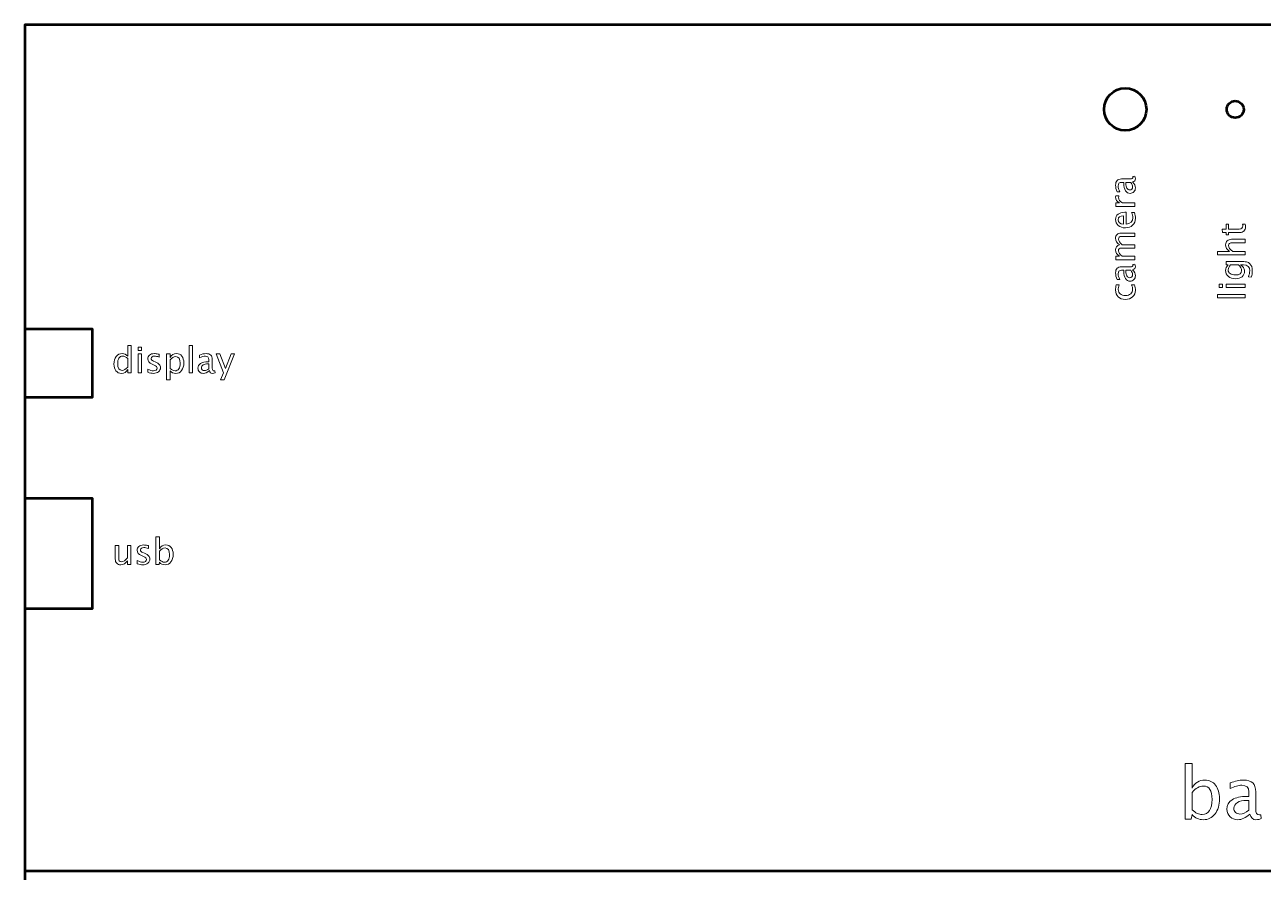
# Model space of a CAD drawing. Header units: centimetres. Extents: x -69 to 69, y -115 to 104.
# Drawn here: x -8.1 to 6.53, y 39.03 to 49.05 of the extents above; entities that cross this region are included whole.
import ezdxf

# ---------------------------------------------------------------- set-up
doc = ezdxf.new("R2010")
doc.units = ezdxf.units.CM
doc.header["$MEASUREMENT"] = 0
doc.layers.add('Layer 1', color=7, linetype='Continuous')

msp = doc.modelspace()

# ---------------------------------------------------------------- linework, layer by layer
at = {"layer": 'Layer 1', "color": 30, "lineweight": 53}
for points in [[(-8.1, 28.95), (21.1, 28.95), (21.1, 49.05), (-8.1, 49.05), (-8.1, 28.95)], [(-8.1, 44.65), (-7.3, 44.65), (-7.3, 45.45), (-8.1, 45.45), (-8.1, 44.65)], [(-8.1, 42.14999), (-7.3, 42.14999), (-7.3, 43.44999), (-8.1, 43.44999), (-8.1, 42.14999)]]:
    msp.add_lwpolyline(points, close=True, dxfattribs=at)
for centre, major_axis in [((4.9, 48.05), (0, 0.25)), ((6.2, 48.05), (0, 0.1))]:
    msp.add_ellipse(centre, major_axis=major_axis, ratio=1, dxfattribs=at)
at = {"layer": 'Layer 1', "color": 30, "lineweight": 9}
for points, knots in [([(4.9872, 47.19222), (5.00963, 47.16781), (5.02085, 47.14431), (5.02085, 47.12173), (5.02085, 47.12173), (5.02085, 47.10318), (5.01506, 47.08773), (5.00342, 47.07552), (5.00342, 47.07552), (4.99178, 47.06324), (4.97711, 47.05711), (4.9594, 47.05711), (4.9594, 47.05711), (4.93491, 47.05711), (4.91608, 47.06741), (4.90295, 47.08801), (4.90295, 47.08801), (4.88983, 47.10861), (4.88327, 47.13817), (4.88327, 47.1767), (4.88327, 47.1767), (4.88327, 47.1767), (4.88327, 47.18622), (4.88327, 47.18622), (4.88327, 47.18622), (4.88327, 47.18622), (4.85625, 47.18622), (4.85625, 47.18622), (4.85625, 47.18622), (4.83021, 47.18622), (4.81723, 47.17268), (4.81723, 47.14551), (4.81723, 47.14551), (4.81723, 47.12449), (4.82386, 47.10149), (4.83712, 47.07658), (4.83712, 47.07658), (4.83712, 47.07658), (4.80368, 47.07658), (4.80368, 47.07658), (4.80368, 47.07658), (4.79239, 47.10396), (4.78675, 47.12978), (4.78675, 47.15398), (4.78675, 47.15398), (4.78675, 47.17888), (4.79239, 47.1973), (4.80375, 47.20908), (4.80375, 47.20908), (4.81511, 47.22094), (4.83261, 47.22686), (4.85625, 47.22686), (4.85625, 47.22686), (4.85625, 47.22686), (4.95763, 47.22686), (4.95763, 47.22686), (4.95763, 47.22686), (4.98085, 47.22686), (4.99249, 47.23399), (4.99249, 47.24831), (4.99249, 47.24831), (4.99249, 47.25007), (4.9922, 47.25268), (4.99164, 47.25614), (4.99164, 47.25614), (4.99164, 47.25614), (5.01422, 47.25903), (5.01422, 47.25903), (5.01422, 47.25903), (5.01866, 47.24979), (5.02085, 47.23963), (5.02085, 47.22848), (5.02085, 47.22848), (5.02085, 47.20951), (5.00963, 47.19744), (4.9872, 47.19222)], [0, 0, 0, 0, 0.05, 0.05, 0.05, 0.05, 0.1, 0.1, 0.1, 0.1, 0.15, 0.15, 0.15, 0.15, 0.2, 0.2, 0.2, 0.2, 0.25, 0.25, 0.25, 0.25, 0.3, 0.3, 0.3, 0.3, 0.35, 0.35, 0.35, 0.35, 0.4, 0.4, 0.4, 0.4, 0.45, 0.45, 0.45, 0.45, 0.5, 0.5, 0.5, 0.5, 0.55, 0.55, 0.55, 0.55, 0.6, 0.6, 0.6, 0.6, 0.65, 0.65, 0.65, 0.65, 0.7, 0.7, 0.7, 0.7, 0.75, 0.75, 0.75, 0.75, 0.8, 0.8, 0.8, 0.8, 0.85, 0.85, 0.85, 0.85, 0.9, 0.9, 0.9, 0.9, 1, 1, 1, 1]), ([(4.96504, 47.18622), (4.96504, 47.18622), (4.9074, 47.18622), (4.9074, 47.18622), (4.9074, 47.18622), (4.9074, 47.18622), (4.90697, 47.17317), (4.90697, 47.17317), (4.90697, 47.17317), (4.90697, 47.15059), (4.91114, 47.13239), (4.91946, 47.11849), (4.91946, 47.11849), (4.92786, 47.10466), (4.93894, 47.09775), (4.95276, 47.09775), (4.95276, 47.09775), (4.96243, 47.09775), (4.97069, 47.1012), (4.97739, 47.10805), (4.97739, 47.10805), (4.98409, 47.11496), (4.98741, 47.12336), (4.98741, 47.13331), (4.98741, 47.13331), (4.98741, 47.15024), (4.97993, 47.16788), (4.96504, 47.18622)], [0, 0, 0, 0, 0.125, 0.125, 0.125, 0.125, 0.25, 0.25, 0.25, 0.25, 0.375, 0.375, 0.375, 0.375, 0.5, 0.5, 0.5, 0.5, 0.625, 0.625, 0.625, 0.625, 0.75, 0.75, 0.75, 0.75, 1, 1, 1, 1]), ([(5.01577, 46.90337), (5.01577, 46.90337), (4.79141, 46.90337), (4.79141, 46.90337), (4.79141, 46.90337), (4.79141, 46.90337), (4.79141, 46.94401), (4.79141, 46.94401), (4.79141, 46.94401), (4.79141, 46.94401), (4.83381, 46.94401), (4.83381, 46.94401), (4.83381, 46.94401), (4.80241, 46.96017), (4.78675, 46.98359), (4.78675, 47.01435), (4.78675, 47.01435), (4.78675, 47.01852), (4.7871, 47.02289), (4.78781, 47.02741), (4.78781, 47.02741), (4.78781, 47.02741), (4.82584, 47.02741), (4.82584, 47.02741), (4.82584, 47.02741), (4.82351, 47.02035), (4.82231, 47.01414), (4.82231, 47.00878), (4.82231, 47.00878), (4.82231, 46.98296), (4.83755, 46.96137), (4.8681, 46.94401), (4.8681, 46.94401), (4.8681, 46.94401), (5.01577, 46.94401), (5.01577, 46.94401), (5.01577, 46.94401), (5.01577, 46.94401), (5.01577, 46.90337), (5.01577, 46.90337)], [0, 0, 0, 0, 0.09090909, 0.09090909, 0.09090909, 0.09090909, 0.18181818, 0.18181818, 0.18181818, 0.18181818, 0.27272727, 0.27272727, 0.27272727, 0.27272727, 0.36363636, 0.36363636, 0.36363636, 0.36363636, 0.45454545, 0.45454545, 0.45454545, 0.45454545, 0.54545455, 0.54545455, 0.54545455, 0.54545455, 0.63636364, 0.63636364, 0.63636364, 0.63636364, 0.72727273, 0.72727273, 0.72727273, 0.72727273, 0.81818182, 0.81818182, 0.81818182, 0.81818182, 1, 1, 1, 1]), ([(5.00857, 46.83218), (5.01676, 46.80487), (5.02085, 46.78152), (5.02085, 46.76204), (5.02085, 46.76204), (5.02085, 46.72881), (5.00984, 46.70179), (4.9879, 46.68098), (4.9879, 46.68098), (4.96596, 46.66016), (4.93752, 46.64972), (4.90253, 46.64972), (4.90253, 46.64972), (4.86859, 46.64972), (4.84072, 46.65889), (4.81892, 46.67731), (4.81892, 46.67731), (4.79719, 46.69572), (4.78633, 46.71929), (4.78633, 46.748), (4.78633, 46.748), (4.78633, 46.77517), (4.79599, 46.79619), (4.81532, 46.81101), (4.81532, 46.81101), (4.83466, 46.82583), (4.86203, 46.83323), (4.89752, 46.83323), (4.89752, 46.83323), (4.89752, 46.83323), (4.90994, 46.83302), (4.90994, 46.83302), (4.90994, 46.83302), (4.90994, 46.83302), (4.90994, 46.69121), (4.90994, 46.69121), (4.90994, 46.69121), (4.96356, 46.69713), (4.99037, 46.72331), (4.99037, 46.76966), (4.99037, 46.76966), (4.99037, 46.78667), (4.98557, 46.80748), (4.97598, 46.83218), (4.97598, 46.83218), (4.97598, 46.83218), (5.00857, 46.83218), (5.00857, 46.83218)], [0, 0, 0, 0, 0.07692308, 0.07692308, 0.07692308, 0.07692308, 0.15384615, 0.15384615, 0.15384615, 0.15384615, 0.23076923, 0.23076923, 0.23076923, 0.23076923, 0.30769231, 0.30769231, 0.30769231, 0.30769231, 0.38461538, 0.38461538, 0.38461538, 0.38461538, 0.46153846, 0.46153846, 0.46153846, 0.46153846, 0.53846154, 0.53846154, 0.53846154, 0.53846154, 0.61538462, 0.61538462, 0.61538462, 0.61538462, 0.69230769, 0.69230769, 0.69230769, 0.69230769, 0.76923077, 0.76923077, 0.76923077, 0.76923077, 0.84615385, 0.84615385, 0.84615385, 0.84615385, 1, 1, 1, 1]), ([(4.87946, 46.69332), (4.87946, 46.69332), (4.87946, 46.79238), (4.87946, 46.79238), (4.87946, 46.79238), (4.83769, 46.79238), (4.8168, 46.77679), (4.8168, 46.74567), (4.8168, 46.74567), (4.8168, 46.71435), (4.83769, 46.69692), (4.87946, 46.69332)], [0, 0, 0, 0, 0.25, 0.25, 0.25, 0.25, 0.5, 0.5, 0.5, 0.5, 1, 1, 1, 1]), ([(6.3157, 46.69339), (6.31916, 46.68083), (6.32085, 46.66989), (6.32085, 46.66065), (6.32085, 46.66065), (6.32085, 46.63991), (6.31492, 46.62375), (6.30307, 46.61218), (6.30307, 46.61218), (6.29122, 46.60054), (6.27478, 46.59475), (6.25368, 46.59475), (6.25368, 46.59475), (6.25368, 46.59475), (6.12188, 46.59475), (6.12188, 46.59475), (6.12188, 46.59475), (6.12188, 46.59475), (6.12188, 46.56667), (6.12188, 46.56667), (6.12188, 46.56667), (6.12188, 46.56667), (6.09141, 46.56667), (6.09141, 46.56667), (6.09141, 46.56667), (6.09141, 46.56667), (6.09141, 46.59475), (6.09141, 46.59475), (6.09141, 46.59475), (6.09141, 46.59475), (6.05084, 46.59475), (6.05084, 46.59475), (6.05084, 46.59475), (6.05084, 46.59475), (6.04696, 46.63539), (6.04696, 46.63539), (6.04696, 46.63539), (6.04696, 46.63539), (6.09141, 46.63539), (6.09141, 46.63539), (6.09141, 46.63539), (6.09141, 46.63539), (6.09141, 46.69424), (6.09141, 46.69424), (6.09141, 46.69424), (6.09141, 46.69424), (6.12188, 46.69424), (6.12188, 46.69424), (6.12188, 46.69424), (6.12188, 46.69424), (6.12188, 46.63539), (6.12188, 46.63539), (6.12188, 46.63539), (6.12188, 46.63539), (6.24634, 46.63539), (6.24634, 46.63539), (6.24634, 46.63539), (6.27569, 46.63539), (6.29037, 46.64816), (6.29037, 46.67363), (6.29037, 46.67363), (6.29037, 46.67907), (6.28945, 46.68563), (6.28769, 46.69339), (6.28769, 46.69339), (6.28769, 46.69339), (6.3157, 46.69339), (6.3157, 46.69339)], [0, 0, 0, 0, 0.05555556, 0.05555556, 0.05555556, 0.05555556, 0.11111111, 0.11111111, 0.11111111, 0.11111111, 0.16666667, 0.16666667, 0.16666667, 0.16666667, 0.22222222, 0.22222222, 0.22222222, 0.22222222, 0.27777778, 0.27777778, 0.27777778, 0.27777778, 0.33333333, 0.33333333, 0.33333333, 0.33333333, 0.38888889, 0.38888889, 0.38888889, 0.38888889, 0.44444444, 0.44444444, 0.44444444, 0.44444444, 0.5, 0.5, 0.5, 0.5, 0.55555556, 0.55555556, 0.55555556, 0.55555556, 0.61111111, 0.61111111, 0.61111111, 0.61111111, 0.66666667, 0.66666667, 0.66666667, 0.66666667, 0.72222222, 0.72222222, 0.72222222, 0.72222222, 0.77777778, 0.77777778, 0.77777778, 0.77777778, 0.83333333, 0.83333333, 0.83333333, 0.83333333, 0.88888889, 0.88888889, 0.88888889, 0.88888889, 1, 1, 1, 1]), ([(5.01577, 46.27225), (5.01577, 46.27225), (4.79141, 46.27225), (4.79141, 46.27225), (4.79141, 46.27225), (4.79141, 46.27225), (4.79141, 46.31289), (4.79141, 46.31289), (4.79141, 46.31289), (4.79141, 46.31289), (4.83381, 46.31289), (4.83381, 46.31289), (4.83381, 46.31289), (4.80241, 46.33272), (4.78675, 46.35812), (4.78675, 46.38923), (4.78675, 46.38923), (4.78675, 46.41922), (4.80241, 46.43961), (4.83381, 46.45047), (4.83381, 46.45047), (4.80213, 46.46973), (4.78633, 46.49485), (4.78633, 46.52568), (4.78633, 46.52568), (4.78633, 46.54537), (4.79211, 46.56068), (4.80375, 46.57161), (4.80375, 46.57161), (4.81539, 46.58255), (4.83169, 46.58805), (4.85265, 46.58805), (4.85265, 46.58805), (4.85265, 46.58805), (5.01577, 46.58805), (5.01577, 46.58805), (5.01577, 46.58805), (5.01577, 46.58805), (5.01577, 46.54741), (5.01577, 46.54741), (5.01577, 46.54741), (5.01577, 46.54741), (4.85935, 46.54741), (4.85935, 46.54741), (4.85935, 46.54741), (4.83381, 46.54741), (4.82104, 46.53725), (4.82104, 46.51693), (4.82104, 46.51693), (4.82104, 46.49584), (4.83593, 46.47368), (4.86577, 46.45047), (4.86577, 46.45047), (4.86577, 46.45047), (5.01577, 46.45047), (5.01577, 46.45047), (5.01577, 46.45047), (5.01577, 46.45047), (5.01577, 46.40983), (5.01577, 46.40983), (5.01577, 46.40983), (5.01577, 46.40983), (4.85921, 46.40983), (4.85921, 46.40983), (4.85921, 46.40983), (4.83346, 46.40983), (4.82061, 46.39953), (4.82061, 46.37886), (4.82061, 46.37886), (4.82061, 46.35833), (4.83557, 46.33631), (4.86556, 46.31289), (4.86556, 46.31289), (4.86556, 46.31289), (5.01577, 46.31289), (5.01577, 46.31289), (5.01577, 46.31289), (5.01577, 46.31289), (5.01577, 46.27225), (5.01577, 46.27225)], [0, 0, 0, 0, 0.04761905, 0.04761905, 0.04761905, 0.04761905, 0.0952381, 0.0952381, 0.0952381, 0.0952381, 0.14285714, 0.14285714, 0.14285714, 0.14285714, 0.19047619, 0.19047619, 0.19047619, 0.19047619, 0.23809524, 0.23809524, 0.23809524, 0.23809524, 0.28571429, 0.28571429, 0.28571429, 0.28571429, 0.33333333, 0.33333333, 0.33333333, 0.33333333, 0.38095238, 0.38095238, 0.38095238, 0.38095238, 0.42857143, 0.42857143, 0.42857143, 0.42857143, 0.47619048, 0.47619048, 0.47619048, 0.47619048, 0.52380952, 0.52380952, 0.52380952, 0.52380952, 0.57142857, 0.57142857, 0.57142857, 0.57142857, 0.61904762, 0.61904762, 0.61904762, 0.61904762, 0.66666667, 0.66666667, 0.66666667, 0.66666667, 0.71428571, 0.71428571, 0.71428571, 0.71428571, 0.76190476, 0.76190476, 0.76190476, 0.76190476, 0.80952381, 0.80952381, 0.80952381, 0.80952381, 0.85714286, 0.85714286, 0.85714286, 0.85714286, 0.9047619, 0.9047619, 0.9047619, 0.9047619, 1, 1, 1, 1]), ([(6.31577, 46.33031), (6.31577, 46.33031), (5.98938, 46.33031), (5.98938, 46.33031), (5.98938, 46.33031), (5.98938, 46.33031), (5.98938, 46.37095), (5.98938, 46.37095), (5.98938, 46.37095), (5.98938, 46.37095), (6.13381, 46.37095), (6.13381, 46.37095), (6.13381, 46.37095), (6.10241, 46.39247), (6.08675, 46.41886), (6.08675, 46.45004), (6.08675, 46.45004), (6.08675, 46.46966), (6.09289, 46.48525), (6.10523, 46.49675), (6.10523, 46.49675), (6.11751, 46.50825), (6.13409, 46.51403), (6.15483, 46.51403), (6.15483, 46.51403), (6.15483, 46.51403), (6.31577, 46.51403), (6.31577, 46.51403), (6.31577, 46.51403), (6.31577, 46.51403), (6.31577, 46.4734), (6.31577, 46.4734), (6.31577, 46.4734), (6.31577, 46.4734), (6.1681, 46.4734), (6.1681, 46.4734), (6.1681, 46.4734), (6.15145, 46.4734), (6.13959, 46.47093), (6.13254, 46.46606), (6.13254, 46.46606), (6.12541, 46.46112), (6.12188, 46.453), (6.12188, 46.44165), (6.12188, 46.44165), (6.12188, 46.41667), (6.13818, 46.3931), (6.17078, 46.37095), (6.17078, 46.37095), (6.17078, 46.37095), (6.31577, 46.37095), (6.31577, 46.37095), (6.31577, 46.37095), (6.31577, 46.37095), (6.31577, 46.33031), (6.31577, 46.33031)], [0, 0, 0, 0, 0.06666667, 0.06666667, 0.06666667, 0.06666667, 0.13333333, 0.13333333, 0.13333333, 0.13333333, 0.2, 0.2, 0.2, 0.2, 0.26666667, 0.26666667, 0.26666667, 0.26666667, 0.33333333, 0.33333333, 0.33333333, 0.33333333, 0.4, 0.4, 0.4, 0.4, 0.46666667, 0.46666667, 0.46666667, 0.46666667, 0.53333333, 0.53333333, 0.53333333, 0.53333333, 0.6, 0.6, 0.6, 0.6, 0.66666667, 0.66666667, 0.66666667, 0.66666667, 0.73333333, 0.73333333, 0.73333333, 0.73333333, 0.8, 0.8, 0.8, 0.8, 0.86666667, 0.86666667, 0.86666667, 0.86666667, 1, 1, 1, 1]), ([(6.39028, 46.06721), (6.39028, 46.06721), (6.35514, 46.072), (6.35514, 46.072), (6.35514, 46.072), (6.36615, 46.09557), (6.37165, 46.11892), (6.37165, 46.14199), (6.37165, 46.14199), (6.37165, 46.18778), (6.34738, 46.21072), (6.29891, 46.21072), (6.29891, 46.21072), (6.29891, 46.21072), (6.26363, 46.21072), (6.26363, 46.21072), (6.26363, 46.21072), (6.27852, 46.20366), (6.29009, 46.19364), (6.29834, 46.18059), (6.29834, 46.18059), (6.3066, 46.16754), (6.31069, 46.153), (6.31069, 46.13699), (6.31069, 46.13699), (6.31069, 46.10982), (6.30095, 46.0883), (6.28148, 46.07243), (6.28148, 46.07243), (6.26201, 46.05655), (6.23562, 46.04858), (6.20232, 46.04858), (6.20232, 46.04858), (6.16824, 46.04858), (6.14044, 46.05761), (6.11892, 46.07567), (6.11892, 46.07567), (6.09747, 46.09381), (6.08675, 46.11716), (6.08675, 46.14588), (6.08675, 46.14588), (6.08675, 46.17099), (6.09691, 46.19265), (6.1173, 46.21072), (6.1173, 46.21072), (6.1173, 46.21072), (6.09141, 46.21072), (6.09141, 46.21072), (6.09141, 46.21072), (6.09141, 46.21072), (6.09141, 46.25135), (6.09141, 46.25135), (6.09141, 46.25135), (6.09141, 46.25135), (6.25453, 46.25135), (6.25453, 46.25135), (6.25453, 46.25135), (6.28959, 46.25135), (6.31556, 46.24952), (6.33242, 46.24585), (6.33242, 46.24585), (6.34928, 46.24225), (6.36311, 46.23534), (6.37384, 46.22532), (6.37384, 46.22532), (6.39267, 46.20754), (6.40213, 46.17974), (6.40213, 46.14199), (6.40213, 46.14199), (6.40213, 46.1161), (6.39818, 46.0912), (6.39028, 46.06721)], [0, 0, 0, 0, 0.05263158, 0.05263158, 0.05263158, 0.05263158, 0.10526316, 0.10526316, 0.10526316, 0.10526316, 0.15789474, 0.15789474, 0.15789474, 0.15789474, 0.21052632, 0.21052632, 0.21052632, 0.21052632, 0.26315789, 0.26315789, 0.26315789, 0.26315789, 0.31578947, 0.31578947, 0.31578947, 0.31578947, 0.36842105, 0.36842105, 0.36842105, 0.36842105, 0.42105263, 0.42105263, 0.42105263, 0.42105263, 0.47368421, 0.47368421, 0.47368421, 0.47368421, 0.52631579, 0.52631579, 0.52631579, 0.52631579, 0.57894737, 0.57894737, 0.57894737, 0.57894737, 0.63157895, 0.63157895, 0.63157895, 0.63157895, 0.68421053, 0.68421053, 0.68421053, 0.68421053, 0.73684211, 0.73684211, 0.73684211, 0.73684211, 0.78947368, 0.78947368, 0.78947368, 0.78947368, 0.84210526, 0.84210526, 0.84210526, 0.84210526, 0.89473684, 0.89473684, 0.89473684, 0.89473684, 1, 1, 1, 1]), ([(4.9872, 46.15414), (5.00963, 46.12973), (5.02085, 46.10623), (5.02085, 46.08365), (5.02085, 46.08365), (5.02085, 46.0651), (5.01506, 46.04965), (5.00342, 46.03744), (5.00342, 46.03744), (4.99178, 46.02516), (4.97711, 46.01903), (4.9594, 46.01903), (4.9594, 46.01903), (4.93491, 46.01903), (4.91608, 46.02933), (4.90295, 46.04993), (4.90295, 46.04993), (4.88983, 46.07053), (4.88327, 46.10009), (4.88327, 46.13862), (4.88327, 46.13862), (4.88327, 46.13862), (4.88327, 46.14814), (4.88327, 46.14814), (4.88327, 46.14814), (4.88327, 46.14814), (4.85625, 46.14814), (4.85625, 46.14814), (4.85625, 46.14814), (4.83021, 46.14814), (4.81723, 46.1346), (4.81723, 46.10743), (4.81723, 46.10743), (4.81723, 46.08641), (4.82386, 46.06341), (4.83712, 46.0385), (4.83712, 46.0385), (4.83712, 46.0385), (4.80368, 46.0385), (4.80368, 46.0385), (4.80368, 46.0385), (4.79239, 46.06588), (4.78675, 46.0917), (4.78675, 46.1159), (4.78675, 46.1159), (4.78675, 46.1408), (4.79239, 46.15922), (4.80375, 46.171), (4.80375, 46.171), (4.81511, 46.18286), (4.83261, 46.18878), (4.85625, 46.18878), (4.85625, 46.18878), (4.85625, 46.18878), (4.95763, 46.18878), (4.95763, 46.18878), (4.95763, 46.18878), (4.98085, 46.18878), (4.99249, 46.19591), (4.99249, 46.21023), (4.99249, 46.21023), (4.99249, 46.21199), (4.9922, 46.2146), (4.99164, 46.21806), (4.99164, 46.21806), (4.99164, 46.21806), (5.01422, 46.22095), (5.01422, 46.22095), (5.01422, 46.22095), (5.01866, 46.21171), (5.02085, 46.20155), (5.02085, 46.1904), (5.02085, 46.1904), (5.02085, 46.17143), (5.00963, 46.15936), (4.9872, 46.15414)], [0, 0, 0, 0, 0.05, 0.05, 0.05, 0.05, 0.1, 0.1, 0.1, 0.1, 0.15, 0.15, 0.15, 0.15, 0.2, 0.2, 0.2, 0.2, 0.25, 0.25, 0.25, 0.25, 0.3, 0.3, 0.3, 0.3, 0.35, 0.35, 0.35, 0.35, 0.4, 0.4, 0.4, 0.4, 0.45, 0.45, 0.45, 0.45, 0.5, 0.5, 0.5, 0.5, 0.55, 0.55, 0.55, 0.55, 0.6, 0.6, 0.6, 0.6, 0.65, 0.65, 0.65, 0.65, 0.7, 0.7, 0.7, 0.7, 0.75, 0.75, 0.75, 0.75, 0.8, 0.8, 0.8, 0.8, 0.85, 0.85, 0.85, 0.85, 0.9, 0.9, 0.9, 0.9, 1, 1, 1, 1]), ([(4.96504, 46.14814), (4.96504, 46.14814), (4.9074, 46.14814), (4.9074, 46.14814), (4.9074, 46.14814), (4.9074, 46.14814), (4.90697, 46.13509), (4.90697, 46.13509), (4.90697, 46.13509), (4.90697, 46.11251), (4.91114, 46.09431), (4.91946, 46.08041), (4.91946, 46.08041), (4.92786, 46.06658), (4.93894, 46.05967), (4.95276, 46.05967), (4.95276, 46.05967), (4.96243, 46.05967), (4.97069, 46.06312), (4.97739, 46.06997), (4.97739, 46.06997), (4.98409, 46.07688), (4.98741, 46.08528), (4.98741, 46.09523), (4.98741, 46.09523), (4.98741, 46.11216), (4.97993, 46.1298), (4.96504, 46.14814)], [0, 0, 0, 0, 0.125, 0.125, 0.125, 0.125, 0.25, 0.25, 0.25, 0.25, 0.375, 0.375, 0.375, 0.375, 0.5, 0.5, 0.5, 0.5, 0.625, 0.625, 0.625, 0.625, 0.75, 0.75, 0.75, 0.75, 1, 1, 1, 1]), ([(6.23816, 46.21072), (6.23816, 46.21072), (6.1451, 46.21072), (6.1451, 46.21072), (6.1451, 46.21072), (6.12654, 46.19279), (6.11723, 46.17325), (6.11723, 46.15215), (6.11723, 46.15215), (6.11723, 46.13339), (6.12471, 46.11871), (6.13974, 46.10813), (6.13974, 46.10813), (6.15469, 46.09747), (6.17551, 46.09218), (6.20204, 46.09218), (6.20204, 46.09218), (6.25079, 46.09218), (6.27513, 46.10947), (6.27513, 46.14411), (6.27513, 46.14411), (6.27513, 46.16768), (6.26278, 46.1899), (6.23816, 46.21072)], [0, 0, 0, 0, 0.14285714, 0.14285714, 0.14285714, 0.14285714, 0.28571429, 0.28571429, 0.28571429, 0.28571429, 0.42857143, 0.42857143, 0.42857143, 0.42857143, 0.57142857, 0.57142857, 0.57142857, 0.57142857, 0.71428571, 0.71428571, 0.71428571, 0.71428571, 1, 1, 1, 1]), ([(5.009, 45.97747), (5.0169, 45.95115), (5.02085, 45.92843), (5.02085, 45.90931), (5.02085, 45.90931), (5.02085, 45.87897), (5.00963, 45.85385), (4.98727, 45.83389), (4.98727, 45.83389), (4.96483, 45.81392), (4.93654, 45.8039), (4.90246, 45.8039), (4.90246, 45.8039), (4.86605, 45.8039), (4.83762, 45.81378), (4.8173, 45.83353), (4.8173, 45.83353), (4.79691, 45.85329), (4.78675, 45.88088), (4.78675, 45.91629), (4.78675, 45.91629), (4.78675, 45.93372), (4.78915, 45.95334), (4.79395, 45.97493), (4.79395, 45.97493), (4.79395, 45.97493), (4.82823, 45.97493), (4.82823, 45.97493), (4.82823, 45.97493), (4.82146, 45.95199), (4.81807, 45.9333), (4.81807, 45.9189), (4.81807, 45.9189), (4.81807, 45.89802), (4.82591, 45.8813), (4.8415, 45.86881), (4.8415, 45.86881), (4.85709, 45.85632), (4.87791, 45.85004), (4.90387, 45.85004), (4.90387, 45.85004), (4.92906, 45.85004), (4.94938, 45.85653), (4.96497, 45.86945), (4.96497, 45.86945), (4.98049, 45.88236), (4.98825, 45.89922), (4.98825, 45.92017), (4.98825, 45.92017), (4.98825, 45.93873), (4.98346, 45.95778), (4.97386, 45.97747), (4.97386, 45.97747), (4.97386, 45.97747), (5.009, 45.97747), (5.009, 45.97747)], [0, 0, 0, 0, 0.06666667, 0.06666667, 0.06666667, 0.06666667, 0.13333333, 0.13333333, 0.13333333, 0.13333333, 0.2, 0.2, 0.2, 0.2, 0.26666667, 0.26666667, 0.26666667, 0.26666667, 0.33333333, 0.33333333, 0.33333333, 0.33333333, 0.4, 0.4, 0.4, 0.4, 0.46666667, 0.46666667, 0.46666667, 0.46666667, 0.53333333, 0.53333333, 0.53333333, 0.53333333, 0.6, 0.6, 0.6, 0.6, 0.66666667, 0.66666667, 0.66666667, 0.66666667, 0.73333333, 0.73333333, 0.73333333, 0.73333333, 0.8, 0.8, 0.8, 0.8, 0.86666667, 0.86666667, 0.86666667, 0.86666667, 1, 1, 1, 1]), ([(6.05034, 45.94402), (6.05034, 45.94402), (6.0097, 45.94402), (6.0097, 45.94402), (6.0097, 45.94402), (6.0097, 45.94402), (6.0097, 45.98466), (6.0097, 45.98466), (6.0097, 45.98466), (6.0097, 45.98466), (6.05034, 45.98466), (6.05034, 45.98466), (6.05034, 45.98466), (6.05034, 45.98466), (6.05034, 45.94402), (6.05034, 45.94402)], [0, 0, 0, 0, 0.2, 0.2, 0.2, 0.2, 0.4, 0.4, 0.4, 0.4, 0.6, 0.6, 0.6, 0.6, 1, 1, 1, 1]), ([(6.31577, 45.94402), (6.31577, 45.94402), (6.09141, 45.94402), (6.09141, 45.94402), (6.09141, 45.94402), (6.09141, 45.94402), (6.09141, 45.98466), (6.09141, 45.98466), (6.09141, 45.98466), (6.09141, 45.98466), (6.31577, 45.98466), (6.31577, 45.98466), (6.31577, 45.98466), (6.31577, 45.98466), (6.31577, 45.94402), (6.31577, 45.94402)], [0, 0, 0, 0, 0.2, 0.2, 0.2, 0.2, 0.4, 0.4, 0.4, 0.4, 0.6, 0.6, 0.6, 0.6, 1, 1, 1, 1]), ([(6.31577, 45.82168), (6.31577, 45.82168), (5.98938, 45.82168), (5.98938, 45.82168), (5.98938, 45.82168), (5.98938, 45.82168), (5.98938, 45.86232), (5.98938, 45.86232), (5.98938, 45.86232), (5.98938, 45.86232), (6.31577, 45.86232), (6.31577, 45.86232), (6.31577, 45.86232), (6.31577, 45.86232), (6.31577, 45.82168), (6.31577, 45.82168)], [0, 0, 0, 0, 0.2, 0.2, 0.2, 0.2, 0.4, 0.4, 0.4, 0.4, 0.6, 0.6, 0.6, 0.6, 1, 1, 1, 1]), ([(-6.88397, 44.93422), (-6.88397, 44.93422), (-6.88397, 44.97634), (-6.88397, 44.97634), (-6.88397, 44.97634), (-6.90056, 44.94487), (-6.92553, 44.92914), (-6.9589, 44.92914), (-6.9589, 44.92914), (-6.986, 44.92914), (-7.0073, 44.93895), (-7.02283, 44.95863), (-7.02283, 44.95863), (-7.03835, 44.97832), (-7.04611, 45.0052), (-7.04611, 45.03928), (-7.04611, 45.03928), (-7.04611, 45.07653), (-7.03729, 45.10652), (-7.01972, 45.12923), (-7.01972, 45.12923), (-7.00208, 45.15188), (-6.97894, 45.16324), (-6.95023, 45.16324), (-6.95023, 45.16324), (-6.92363, 45.16324), (-6.90147, 45.15308), (-6.88397, 45.13269), (-6.88397, 45.13269), (-6.88397, 45.13269), (-6.88397, 45.26061), (-6.88397, 45.26061), (-6.88397, 45.26061), (-6.88397, 45.26061), (-6.84334, 45.26061), (-6.84334, 45.26061), (-6.84334, 45.26061), (-6.84334, 45.26061), (-6.84334, 44.93422), (-6.84334, 44.93422), (-6.84334, 44.93422), (-6.84334, 44.93422), (-6.88397, 44.93422), (-6.88397, 44.93422)], [0, 0, 0, 0, 0.08333333, 0.08333333, 0.08333333, 0.08333333, 0.16666667, 0.16666667, 0.16666667, 0.16666667, 0.25, 0.25, 0.25, 0.25, 0.33333333, 0.33333333, 0.33333333, 0.33333333, 0.41666667, 0.41666667, 0.41666667, 0.41666667, 0.5, 0.5, 0.5, 0.5, 0.58333333, 0.58333333, 0.58333333, 0.58333333, 0.66666667, 0.66666667, 0.66666667, 0.66666667, 0.75, 0.75, 0.75, 0.75, 0.83333333, 0.83333333, 0.83333333, 0.83333333, 1, 1, 1, 1]), ([(-6.76191, 45.19965), (-6.76191, 45.19965), (-6.76191, 45.24029), (-6.76191, 45.24029), (-6.76191, 45.24029), (-6.76191, 45.24029), (-6.72127, 45.24029), (-6.72127, 45.24029), (-6.72127, 45.24029), (-6.72127, 45.24029), (-6.72127, 45.19965), (-6.72127, 45.19965), (-6.72127, 45.19965), (-6.72127, 45.19965), (-6.76191, 45.19965), (-6.76191, 45.19965)], [0, 0, 0, 0, 0.2, 0.2, 0.2, 0.2, 0.4, 0.4, 0.4, 0.4, 0.6, 0.6, 0.6, 0.6, 1, 1, 1, 1]), ([(-6.15732, 44.93422), (-6.15732, 44.93422), (-6.15732, 45.26061), (-6.15732, 45.26061), (-6.15732, 45.26061), (-6.15732, 45.26061), (-6.11668, 45.26061), (-6.11668, 45.26061), (-6.11668, 45.26061), (-6.11668, 45.26061), (-6.11668, 44.93422), (-6.11668, 44.93422), (-6.11668, 44.93422), (-6.11668, 44.93422), (-6.15732, 44.93422), (-6.15732, 44.93422)], [0, 0, 0, 0, 0.2, 0.2, 0.2, 0.2, 0.4, 0.4, 0.4, 0.4, 0.6, 0.6, 0.6, 0.6, 1, 1, 1, 1]), ([(-6.88397, 45.10489), (-6.90507, 45.12345), (-6.92504, 45.13276), (-6.94395, 45.13276), (-6.94395, 45.13276), (-6.96257, 45.13276), (-6.97697, 45.125), (-6.9872, 45.10941), (-6.9872, 45.10941), (-6.99743, 45.09389), (-7.00251, 45.07187), (-7.00251, 45.04337), (-7.00251, 45.04337), (-7.00251, 44.99095), (-6.98515, 44.9647), (-6.95037, 44.9647), (-6.95037, 44.9647), (-6.92779, 44.9647), (-6.90564, 44.97705), (-6.88397, 45.00167), (-6.88397, 45.00167), (-6.88397, 45.00167), (-6.88397, 45.10489), (-6.88397, 45.10489)], [0, 0, 0, 0, 0.14285714, 0.14285714, 0.14285714, 0.14285714, 0.28571429, 0.28571429, 0.28571429, 0.28571429, 0.42857143, 0.42857143, 0.42857143, 0.42857143, 0.57142857, 0.57142857, 0.57142857, 0.57142857, 0.71428571, 0.71428571, 0.71428571, 0.71428571, 1, 1, 1, 1]), ([(-6.76191, 44.93422), (-6.76191, 44.93422), (-6.76191, 45.15858), (-6.76191, 45.15858), (-6.76191, 45.15858), (-6.76191, 45.15858), (-6.72127, 45.15858), (-6.72127, 45.15858), (-6.72127, 45.15858), (-6.72127, 45.15858), (-6.72127, 44.93422), (-6.72127, 44.93422), (-6.72127, 44.93422), (-6.72127, 44.93422), (-6.76191, 44.93422), (-6.76191, 44.93422)], [0, 0, 0, 0, 0.2, 0.2, 0.2, 0.2, 0.4, 0.4, 0.4, 0.4, 0.6, 0.6, 0.6, 0.6, 1, 1, 1, 1]), ([(-6.64761, 44.94226), (-6.64761, 44.94226), (-6.64761, 44.97952), (-6.64761, 44.97952), (-6.64761, 44.97952), (-6.62101, 44.96625), (-6.59794, 44.95962), (-6.57826, 44.95962), (-6.57826, 44.95962), (-6.56655, 44.95962), (-6.55681, 44.96279), (-6.54912, 44.96914), (-6.54912, 44.96914), (-6.54143, 44.97542), (-6.53755, 44.98333), (-6.53755, 44.99285), (-6.53755, 44.99285), (-6.53755, 45.00675), (-6.54834, 45.01825), (-6.56993, 45.02735), (-6.56993, 45.02735), (-6.56993, 45.02735), (-6.59371, 45.03744), (-6.59371, 45.03744), (-6.59371, 45.03744), (-6.62878, 45.05198), (-6.64634, 45.073), (-6.64634, 45.10031), (-6.64634, 45.10031), (-6.64634, 45.11985), (-6.63943, 45.13523), (-6.6256, 45.14645), (-6.6256, 45.14645), (-6.61177, 45.15767), (-6.59279, 45.16324), (-6.56873, 45.16324), (-6.56873, 45.16324), (-6.55624, 45.16324), (-6.54072, 45.16155), (-6.52231, 45.15809), (-6.52231, 45.15809), (-6.52231, 45.15809), (-6.51384, 45.15647), (-6.51384, 45.15647), (-6.51384, 45.15647), (-6.51384, 45.15647), (-6.51384, 45.1226), (-6.51384, 45.1226), (-6.51384, 45.1226), (-6.53649, 45.12938), (-6.55455, 45.13276), (-6.56803, 45.13276), (-6.56803, 45.13276), (-6.57988, 45.13276), (-6.58926, 45.13015), (-6.59639, 45.125), (-6.59639, 45.125), (-6.60345, 45.11985), (-6.60697, 45.11294), (-6.60697, 45.10426), (-6.60697, 45.10426), (-6.60697, 45.09205), (-6.5971, 45.08168), (-6.57727, 45.07328), (-6.57727, 45.07328), (-6.57727, 45.07328), (-6.55773, 45.06503), (-6.55773, 45.06503), (-6.55773, 45.06503), (-6.53557, 45.05572), (-6.51991, 45.04584), (-6.51074, 45.03547), (-6.51074, 45.03547), (-6.50149, 45.02509), (-6.49691, 45.01211), (-6.49691, 44.99659), (-6.49691, 44.99659), (-6.49691, 44.97691), (-6.50467, 44.96075), (-6.52026, 44.94812), (-6.52026, 44.94812), (-6.53578, 44.93549), (-6.55568, 44.92914), (-6.57988, 44.92914), (-6.57988, 44.92914), (-6.59851, 44.92914), (-6.62101, 44.93351), (-6.64761, 44.94226)], [0, 0, 0, 0, 0.04347826, 0.04347826, 0.04347826, 0.04347826, 0.08695652, 0.08695652, 0.08695652, 0.08695652, 0.13043478, 0.13043478, 0.13043478, 0.13043478, 0.17391304, 0.17391304, 0.17391304, 0.17391304, 0.2173913, 0.2173913, 0.2173913, 0.2173913, 0.26086957, 0.26086957, 0.26086957, 0.26086957, 0.30434783, 0.30434783, 0.30434783, 0.30434783, 0.34782609, 0.34782609, 0.34782609, 0.34782609, 0.39130435, 0.39130435, 0.39130435, 0.39130435, 0.43478261, 0.43478261, 0.43478261, 0.43478261, 0.47826087, 0.47826087, 0.47826087, 0.47826087, 0.52173913, 0.52173913, 0.52173913, 0.52173913, 0.56521739, 0.56521739, 0.56521739, 0.56521739, 0.60869565, 0.60869565, 0.60869565, 0.60869565, 0.65217391, 0.65217391, 0.65217391, 0.65217391, 0.69565217, 0.69565217, 0.69565217, 0.69565217, 0.73913043, 0.73913043, 0.73913043, 0.73913043, 0.7826087, 0.7826087, 0.7826087, 0.7826087, 0.82608696, 0.82608696, 0.82608696, 0.82608696, 0.86956522, 0.86956522, 0.86956522, 0.86956522, 0.91304348, 0.91304348, 0.91304348, 0.91304348, 1, 1, 1, 1]), ([(-6.42374, 44.85252), (-6.42374, 44.85252), (-6.42374, 45.15858), (-6.42374, 45.15858), (-6.42374, 45.15858), (-6.42374, 45.15858), (-6.3831, 45.15858), (-6.3831, 45.15858), (-6.3831, 45.15858), (-6.3831, 45.15858), (-6.3831, 45.11618), (-6.3831, 45.11618), (-6.3831, 45.11618), (-6.36645, 45.14758), (-6.3414, 45.16324), (-6.30803, 45.16324), (-6.30803, 45.16324), (-6.28101, 45.16324), (-6.25977, 45.15343), (-6.24425, 45.13375), (-6.24425, 45.13375), (-6.22873, 45.11406), (-6.22097, 45.08718), (-6.22097, 45.05311), (-6.22097, 45.05311), (-6.22097, 45.01599), (-6.22978, 44.98601), (-6.24735, 44.96329), (-6.24735, 44.96329), (-6.26492, 44.9405), (-6.28806, 44.92914), (-6.31671, 44.92914), (-6.31671, 44.92914), (-6.34331, 44.92914), (-6.36546, 44.9393), (-6.3831, 44.95969), (-6.3831, 44.95969), (-6.3831, 44.95969), (-6.3831, 44.85252), (-6.3831, 44.85252), (-6.3831, 44.85252), (-6.3831, 44.85252), (-6.42374, 44.85252), (-6.42374, 44.85252)], [0, 0, 0, 0, 0.08333333, 0.08333333, 0.08333333, 0.08333333, 0.16666667, 0.16666667, 0.16666667, 0.16666667, 0.25, 0.25, 0.25, 0.25, 0.33333333, 0.33333333, 0.33333333, 0.33333333, 0.41666667, 0.41666667, 0.41666667, 0.41666667, 0.5, 0.5, 0.5, 0.5, 0.58333333, 0.58333333, 0.58333333, 0.58333333, 0.66666667, 0.66666667, 0.66666667, 0.66666667, 0.75, 0.75, 0.75, 0.75, 0.83333333, 0.83333333, 0.83333333, 0.83333333, 1, 1, 1, 1]), ([(-6.3831, 44.9877), (-6.36215, 44.969), (-6.34218, 44.95962), (-6.3232, 44.95962), (-6.3232, 44.95962), (-6.3045, 44.95962), (-6.29004, 44.96745), (-6.27988, 44.98304), (-6.27988, 44.98304), (-6.26965, 44.99864), (-6.26457, 45.02058), (-6.26457, 45.04894), (-6.26457, 45.04894), (-6.26457, 45.10144), (-6.28192, 45.12768), (-6.31664, 45.12768), (-6.31664, 45.12768), (-6.33936, 45.12768), (-6.36151, 45.11541), (-6.3831, 45.09078), (-6.3831, 45.09078), (-6.3831, 45.09078), (-6.3831, 44.9877), (-6.3831, 44.9877)], [0, 0, 0, 0, 0.14285714, 0.14285714, 0.14285714, 0.14285714, 0.28571429, 0.28571429, 0.28571429, 0.28571429, 0.42857143, 0.42857143, 0.42857143, 0.42857143, 0.57142857, 0.57142857, 0.57142857, 0.57142857, 0.71428571, 0.71428571, 0.71428571, 0.71428571, 1, 1, 1, 1]), ([(-5.91934, 44.96279), (-5.94375, 44.94036), (-5.96725, 44.92914), (-5.98983, 44.92914), (-5.98983, 44.92914), (-6.00838, 44.92914), (-6.02383, 44.93493), (-6.03604, 44.94657), (-6.03604, 44.94657), (-6.04832, 44.95821), (-6.05445, 44.97288), (-6.05445, 44.99059), (-6.05445, 44.99059), (-6.05445, 45.01508), (-6.04415, 45.03391), (-6.02355, 45.04704), (-6.02355, 45.04704), (-6.00295, 45.06016), (-5.97339, 45.06672), (-5.93486, 45.06672), (-5.93486, 45.06672), (-5.93486, 45.06672), (-5.92534, 45.06672), (-5.92534, 45.06672), (-5.92534, 45.06672), (-5.92534, 45.06672), (-5.92534, 45.09374), (-5.92534, 45.09374), (-5.92534, 45.09374), (-5.92534, 45.11978), (-5.93888, 45.13276), (-5.96605, 45.13276), (-5.96605, 45.13276), (-5.98707, 45.13276), (-6.01007, 45.12613), (-6.03498, 45.11287), (-6.03498, 45.11287), (-6.03498, 45.11287), (-6.03498, 45.14631), (-6.03498, 45.14631), (-6.03498, 45.14631), (-6.0076, 45.1576), (-5.98178, 45.16324), (-5.95758, 45.16324), (-5.95758, 45.16324), (-5.93268, 45.16324), (-5.91426, 45.1576), (-5.90248, 45.14624), (-5.90248, 45.14624), (-5.89062, 45.13488), (-5.8847, 45.11738), (-5.8847, 45.09374), (-5.8847, 45.09374), (-5.8847, 45.09374), (-5.8847, 44.99236), (-5.8847, 44.99236), (-5.8847, 44.99236), (-5.8847, 44.96914), (-5.87757, 44.9575), (-5.86325, 44.9575), (-5.86325, 44.9575), (-5.86149, 44.9575), (-5.85888, 44.95779), (-5.85542, 44.95835), (-5.85542, 44.95835), (-5.85542, 44.95835), (-5.85253, 44.93577), (-5.85253, 44.93577), (-5.85253, 44.93577), (-5.86177, 44.93133), (-5.87193, 44.92914), (-5.88308, 44.92914), (-5.88308, 44.92914), (-5.90205, 44.92914), (-5.91412, 44.94036), (-5.91934, 44.96279)], [0, 0, 0, 0, 0.05, 0.05, 0.05, 0.05, 0.1, 0.1, 0.1, 0.1, 0.15, 0.15, 0.15, 0.15, 0.2, 0.2, 0.2, 0.2, 0.25, 0.25, 0.25, 0.25, 0.3, 0.3, 0.3, 0.3, 0.35, 0.35, 0.35, 0.35, 0.4, 0.4, 0.4, 0.4, 0.45, 0.45, 0.45, 0.45, 0.5, 0.5, 0.5, 0.5, 0.55, 0.55, 0.55, 0.55, 0.6, 0.6, 0.6, 0.6, 0.65, 0.65, 0.65, 0.65, 0.7, 0.7, 0.7, 0.7, 0.75, 0.75, 0.75, 0.75, 0.8, 0.8, 0.8, 0.8, 0.85, 0.85, 0.85, 0.85, 0.9, 0.9, 0.9, 0.9, 1, 1, 1, 1]), ([(-5.78797, 44.85252), (-5.78797, 44.85252), (-5.75156, 44.93394), (-5.75156, 44.93394), (-5.75156, 44.93394), (-5.75156, 44.93394), (-5.83848, 45.15858), (-5.83848, 45.15858), (-5.83848, 45.15858), (-5.83848, 45.15858), (-5.79488, 45.15858), (-5.79488, 45.15858), (-5.79488, 45.15858), (-5.79488, 45.15858), (-5.73025, 44.98869), (-5.73025, 44.98869), (-5.73025, 44.98869), (-5.73025, 44.98869), (-5.66132, 45.15858), (-5.66132, 45.15858), (-5.66132, 45.15858), (-5.66132, 45.15858), (-5.62301, 45.15858), (-5.62301, 45.15858), (-5.62301, 45.15858), (-5.62301, 45.15858), (-5.74563, 44.85252), (-5.74563, 44.85252), (-5.74563, 44.85252), (-5.74563, 44.85252), (-5.78797, 44.85252), (-5.78797, 44.85252)], [0, 0, 0, 0, 0.11111111, 0.11111111, 0.11111111, 0.11111111, 0.22222222, 0.22222222, 0.22222222, 0.22222222, 0.33333333, 0.33333333, 0.33333333, 0.33333333, 0.44444444, 0.44444444, 0.44444444, 0.44444444, 0.55555556, 0.55555556, 0.55555556, 0.55555556, 0.66666667, 0.66666667, 0.66666667, 0.66666667, 0.77777778, 0.77777778, 0.77777778, 0.77777778, 1, 1, 1, 1]), ([(-5.92534, 44.98495), (-5.92534, 44.98495), (-5.92534, 45.04259), (-5.92534, 45.04259), (-5.92534, 45.04259), (-5.92534, 45.04259), (-5.93839, 45.04302), (-5.93839, 45.04302), (-5.93839, 45.04302), (-5.96097, 45.04302), (-5.97917, 45.03885), (-5.99307, 45.03053), (-5.99307, 45.03053), (-6.0069, 45.02213), (-6.01381, 45.01105), (-6.01381, 44.99723), (-6.01381, 44.99723), (-6.01381, 44.98756), (-6.01036, 44.97938), (-6.00351, 44.97267), (-6.00351, 44.97267), (-5.9966, 44.96597), (-5.9882, 44.96258), (-5.97825, 44.96258), (-5.97825, 44.96258), (-5.96132, 44.96258), (-5.94368, 44.97006), (-5.92534, 44.98495)], [0, 0, 0, 0, 0.125, 0.125, 0.125, 0.125, 0.25, 0.25, 0.25, 0.25, 0.375, 0.375, 0.375, 0.375, 0.5, 0.5, 0.5, 0.5, 0.625, 0.625, 0.625, 0.625, 0.75, 0.75, 0.75, 0.75, 1, 1, 1, 1]), ([(-6.88778, 42.67194), (-6.88778, 42.67194), (-6.88778, 42.71413), (-6.88778, 42.71413), (-6.88778, 42.71413), (-6.90945, 42.68259), (-6.93576, 42.66686), (-6.96667, 42.66686), (-6.96667, 42.66686), (-6.98628, 42.66686), (-7.00187, 42.673), (-7.01344, 42.68535), (-7.01344, 42.68535), (-7.02508, 42.69769), (-7.03087, 42.71427), (-7.03087, 42.73523), (-7.03087, 42.73523), (-7.03087, 42.73523), (-7.03087, 42.8963), (-7.03087, 42.8963), (-7.03087, 42.8963), (-7.03087, 42.8963), (-6.99023, 42.8963), (-6.99023, 42.8963), (-6.99023, 42.8963), (-6.99023, 42.8963), (-6.99023, 42.74849), (-6.99023, 42.74849), (-6.99023, 42.74849), (-6.99023, 42.73163), (-6.98776, 42.71971), (-6.98289, 42.71265), (-6.98289, 42.71265), (-6.97795, 42.70552), (-6.96977, 42.702), (-6.95827, 42.702), (-6.95827, 42.702), (-6.93343, 42.702), (-6.90987, 42.71829), (-6.88778, 42.75096), (-6.88778, 42.75096), (-6.88778, 42.75096), (-6.88778, 42.8963), (-6.88778, 42.8963), (-6.88778, 42.8963), (-6.88778, 42.8963), (-6.84715, 42.8963), (-6.84715, 42.8963), (-6.84715, 42.8963), (-6.84715, 42.8963), (-6.84715, 42.67194), (-6.84715, 42.67194), (-6.84715, 42.67194), (-6.84715, 42.67194), (-6.88778, 42.67194), (-6.88778, 42.67194)], [0, 0, 0, 0, 0.06666667, 0.06666667, 0.06666667, 0.06666667, 0.13333333, 0.13333333, 0.13333333, 0.13333333, 0.2, 0.2, 0.2, 0.2, 0.26666667, 0.26666667, 0.26666667, 0.26666667, 0.33333333, 0.33333333, 0.33333333, 0.33333333, 0.4, 0.4, 0.4, 0.4, 0.46666667, 0.46666667, 0.46666667, 0.46666667, 0.53333333, 0.53333333, 0.53333333, 0.53333333, 0.6, 0.6, 0.6, 0.6, 0.66666667, 0.66666667, 0.66666667, 0.66666667, 0.73333333, 0.73333333, 0.73333333, 0.73333333, 0.8, 0.8, 0.8, 0.8, 0.86666667, 0.86666667, 0.86666667, 0.86666667, 1, 1, 1, 1]), ([(-6.77362, 42.67998), (-6.77362, 42.67998), (-6.77362, 42.71724), (-6.77362, 42.71724), (-6.77362, 42.71724), (-6.74702, 42.70397), (-6.72395, 42.69734), (-6.70427, 42.69734), (-6.70427, 42.69734), (-6.69256, 42.69734), (-6.68282, 42.70051), (-6.67513, 42.70686), (-6.67513, 42.70686), (-6.66744, 42.71314), (-6.66356, 42.72105), (-6.66356, 42.73057), (-6.66356, 42.73057), (-6.66356, 42.74447), (-6.67435, 42.75597), (-6.69594, 42.76507), (-6.69594, 42.76507), (-6.69594, 42.76507), (-6.71972, 42.77516), (-6.71972, 42.77516), (-6.71972, 42.77516), (-6.75479, 42.7897), (-6.77235, 42.81072), (-6.77235, 42.83803), (-6.77235, 42.83803), (-6.77235, 42.85757), (-6.76544, 42.87295), (-6.75161, 42.88417), (-6.75161, 42.88417), (-6.73778, 42.89539), (-6.7188, 42.90096), (-6.69474, 42.90096), (-6.69474, 42.90096), (-6.68225, 42.90096), (-6.66673, 42.89927), (-6.64832, 42.89581), (-6.64832, 42.89581), (-6.64832, 42.89581), (-6.63985, 42.89419), (-6.63985, 42.89419), (-6.63985, 42.89419), (-6.63985, 42.89419), (-6.63985, 42.86032), (-6.63985, 42.86032), (-6.63985, 42.86032), (-6.6625, 42.8671), (-6.68056, 42.87048), (-6.69404, 42.87048), (-6.69404, 42.87048), (-6.70589, 42.87048), (-6.71527, 42.86787), (-6.7224, 42.86272), (-6.7224, 42.86272), (-6.72946, 42.85757), (-6.73298, 42.85066), (-6.73298, 42.84198), (-6.73298, 42.84198), (-6.73298, 42.82977), (-6.72311, 42.8194), (-6.70328, 42.811), (-6.70328, 42.811), (-6.70328, 42.811), (-6.68374, 42.80275), (-6.68374, 42.80275), (-6.68374, 42.80275), (-6.66158, 42.79344), (-6.64592, 42.78356), (-6.63675, 42.77319), (-6.63675, 42.77319), (-6.6275, 42.76281), (-6.62292, 42.74983), (-6.62292, 42.73431), (-6.62292, 42.73431), (-6.62292, 42.71463), (-6.63068, 42.69847), (-6.64627, 42.68584), (-6.64627, 42.68584), (-6.66179, 42.67321), (-6.68169, 42.66686), (-6.70589, 42.66686), (-6.70589, 42.66686), (-6.72452, 42.66686), (-6.74702, 42.67123), (-6.77362, 42.67998)], [0, 0, 0, 0, 0.04347826, 0.04347826, 0.04347826, 0.04347826, 0.08695652, 0.08695652, 0.08695652, 0.08695652, 0.13043478, 0.13043478, 0.13043478, 0.13043478, 0.17391304, 0.17391304, 0.17391304, 0.17391304, 0.2173913, 0.2173913, 0.2173913, 0.2173913, 0.26086957, 0.26086957, 0.26086957, 0.26086957, 0.30434783, 0.30434783, 0.30434783, 0.30434783, 0.34782609, 0.34782609, 0.34782609, 0.34782609, 0.39130435, 0.39130435, 0.39130435, 0.39130435, 0.43478261, 0.43478261, 0.43478261, 0.43478261, 0.47826087, 0.47826087, 0.47826087, 0.47826087, 0.52173913, 0.52173913, 0.52173913, 0.52173913, 0.56521739, 0.56521739, 0.56521739, 0.56521739, 0.60869565, 0.60869565, 0.60869565, 0.60869565, 0.65217391, 0.65217391, 0.65217391, 0.65217391, 0.69565217, 0.69565217, 0.69565217, 0.69565217, 0.73913043, 0.73913043, 0.73913043, 0.73913043, 0.7826087, 0.7826087, 0.7826087, 0.7826087, 0.82608696, 0.82608696, 0.82608696, 0.82608696, 0.86956522, 0.86956522, 0.86956522, 0.86956522, 0.91304348, 0.91304348, 0.91304348, 0.91304348, 1, 1, 1, 1]), ([(-6.54975, 42.6694), (-6.54975, 42.6694), (-6.54975, 42.99833), (-6.54975, 42.99833), (-6.54975, 42.99833), (-6.54975, 42.99833), (-6.50911, 42.99833), (-6.50911, 42.99833), (-6.50911, 42.99833), (-6.50911, 42.99833), (-6.50911, 42.8539), (-6.50911, 42.8539), (-6.50911, 42.8539), (-6.49246, 42.8853), (-6.46741, 42.90096), (-6.43404, 42.90096), (-6.43404, 42.90096), (-6.40702, 42.90096), (-6.38578, 42.89115), (-6.37026, 42.87147), (-6.37026, 42.87147), (-6.35474, 42.85178), (-6.34698, 42.8249), (-6.34698, 42.79083), (-6.34698, 42.79083), (-6.34698, 42.75371), (-6.35579, 42.72373), (-6.37336, 42.70101), (-6.37336, 42.70101), (-6.39093, 42.67822), (-6.41407, 42.66686), (-6.44272, 42.66686), (-6.44272, 42.66686), (-6.46932, 42.66686), (-6.49147, 42.67702), (-6.50911, 42.69741), (-6.50911, 42.69741), (-6.50911, 42.69741), (-6.51405, 42.6694), (-6.51405, 42.6694), (-6.51405, 42.6694), (-6.51405, 42.6694), (-6.54975, 42.6694), (-6.54975, 42.6694)], [0, 0, 0, 0, 0.08333333, 0.08333333, 0.08333333, 0.08333333, 0.16666667, 0.16666667, 0.16666667, 0.16666667, 0.25, 0.25, 0.25, 0.25, 0.33333333, 0.33333333, 0.33333333, 0.33333333, 0.41666667, 0.41666667, 0.41666667, 0.41666667, 0.5, 0.5, 0.5, 0.5, 0.58333333, 0.58333333, 0.58333333, 0.58333333, 0.66666667, 0.66666667, 0.66666667, 0.66666667, 0.75, 0.75, 0.75, 0.75, 0.83333333, 0.83333333, 0.83333333, 0.83333333, 1, 1, 1, 1]), ([(-6.50911, 42.72542), (-6.48816, 42.70672), (-6.46819, 42.69734), (-6.44921, 42.69734), (-6.44921, 42.69734), (-6.43051, 42.69734), (-6.41605, 42.70517), (-6.40589, 42.72076), (-6.40589, 42.72076), (-6.39566, 42.73636), (-6.39058, 42.7583), (-6.39058, 42.78666), (-6.39058, 42.78666), (-6.39058, 42.83916), (-6.40793, 42.8654), (-6.44265, 42.8654), (-6.44265, 42.8654), (-6.46537, 42.8654), (-6.48752, 42.85313), (-6.50911, 42.8285), (-6.50911, 42.8285), (-6.50911, 42.8285), (-6.50911, 42.72542), (-6.50911, 42.72542)], [0, 0, 0, 0, 0.14285714, 0.14285714, 0.14285714, 0.14285714, 0.28571429, 0.28571429, 0.28571429, 0.28571429, 0.42857143, 0.42857143, 0.42857143, 0.42857143, 0.57142857, 0.57142857, 0.57142857, 0.57142857, 0.71428571, 0.71428571, 0.71428571, 0.71428571, 1, 1, 1, 1]), ([(5.60881, 39.65872), (5.60881, 39.65872), (5.60881, 40.31658), (5.60881, 40.31658), (5.60881, 40.31658), (5.60881, 40.31658), (5.69009, 40.31658), (5.69009, 40.31658), (5.69009, 40.31658), (5.69009, 40.31658), (5.69009, 40.02773), (5.69009, 40.02773), (5.69009, 40.02773), (5.72339, 40.09052), (5.77349, 40.12185), (5.84023, 40.12185), (5.84023, 40.12185), (5.89428, 40.12185), (5.93675, 40.10223), (5.9678, 40.06286), (5.9678, 40.06286), (5.99884, 40.02349), (6.01437, 39.96973), (6.01437, 39.90157), (6.01437, 39.90157), (6.01437, 39.82735), (5.99673, 39.76738), (5.96159, 39.72194), (5.96159, 39.72194), (5.92645, 39.67636), (5.88017, 39.65364), (5.82288, 39.65364), (5.82288, 39.65364), (5.76968, 39.65364), (5.72537, 39.67396), (5.69009, 39.71474), (5.69009, 39.71474), (5.69009, 39.71474), (5.68021, 39.65872), (5.68021, 39.65872), (5.68021, 39.65872), (5.68021, 39.65872), (5.60881, 39.65872), (5.60881, 39.65872)], [0, 0, 0, 0, 0.08333333, 0.08333333, 0.08333333, 0.08333333, 0.16666667, 0.16666667, 0.16666667, 0.16666667, 0.25, 0.25, 0.25, 0.25, 0.33333333, 0.33333333, 0.33333333, 0.33333333, 0.41666667, 0.41666667, 0.41666667, 0.41666667, 0.5, 0.5, 0.5, 0.5, 0.58333333, 0.58333333, 0.58333333, 0.58333333, 0.66666667, 0.66666667, 0.66666667, 0.66666667, 0.75, 0.75, 0.75, 0.75, 0.83333333, 0.83333333, 0.83333333, 0.83333333, 1, 1, 1, 1]), ([(6.37293, 39.72095), (6.32411, 39.67608), (6.27712, 39.65364), (6.23196, 39.65364), (6.23196, 39.65364), (6.19485, 39.65364), (6.16395, 39.66521), (6.13953, 39.68849), (6.13953, 39.68849), (6.11498, 39.71178), (6.1027, 39.74113), (6.1027, 39.77655), (6.1027, 39.77655), (6.1027, 39.82551), (6.12331, 39.86319), (6.16451, 39.88944), (6.16451, 39.88944), (6.20572, 39.91568), (6.26484, 39.92881), (6.34189, 39.92881), (6.34189, 39.92881), (6.34189, 39.92881), (6.36094, 39.92881), (6.36094, 39.92881), (6.36094, 39.92881), (6.36094, 39.92881), (6.36094, 39.98285), (6.36094, 39.98285), (6.36094, 39.98285), (6.36094, 40.03492), (6.33384, 40.06089), (6.27952, 40.06089), (6.27952, 40.06089), (6.23747, 40.06089), (6.19146, 40.04762), (6.14165, 40.02109), (6.14165, 40.02109), (6.14165, 40.02109), (6.14165, 40.08798), (6.14165, 40.08798), (6.14165, 40.08798), (6.1964, 40.11056), (6.24805, 40.12185), (6.29645, 40.12185), (6.29645, 40.12185), (6.34626, 40.12185), (6.38309, 40.11056), (6.40666, 40.08784), (6.40666, 40.08784), (6.43036, 40.06512), (6.44222, 40.03013), (6.44222, 39.98285), (6.44222, 39.98285), (6.44222, 39.98285), (6.44222, 39.78008), (6.44222, 39.78008), (6.44222, 39.78008), (6.44222, 39.73365), (6.45647, 39.71037), (6.48512, 39.71037), (6.48512, 39.71037), (6.48864, 39.71037), (6.49387, 39.71093), (6.50078, 39.71206), (6.50078, 39.71206), (6.50078, 39.71206), (6.50657, 39.6669), (6.50657, 39.6669), (6.50657, 39.6669), (6.48808, 39.65801), (6.46776, 39.65364), (6.44546, 39.65364), (6.44546, 39.65364), (6.4075, 39.65364), (6.38337, 39.67608), (6.37293, 39.72095)], [0, 0, 0, 0, 0.05, 0.05, 0.05, 0.05, 0.1, 0.1, 0.1, 0.1, 0.15, 0.15, 0.15, 0.15, 0.2, 0.2, 0.2, 0.2, 0.25, 0.25, 0.25, 0.25, 0.3, 0.3, 0.3, 0.3, 0.35, 0.35, 0.35, 0.35, 0.4, 0.4, 0.4, 0.4, 0.45, 0.45, 0.45, 0.45, 0.5, 0.5, 0.5, 0.5, 0.55, 0.55, 0.55, 0.55, 0.6, 0.6, 0.6, 0.6, 0.65, 0.65, 0.65, 0.65, 0.7, 0.7, 0.7, 0.7, 0.75, 0.75, 0.75, 0.75, 0.8, 0.8, 0.8, 0.8, 0.85, 0.85, 0.85, 0.85, 0.9, 0.9, 0.9, 0.9, 1, 1, 1, 1]), ([(5.69009, 39.77076), (5.732, 39.73337), (5.77194, 39.7146), (5.80989, 39.7146), (5.80989, 39.7146), (5.84729, 39.7146), (5.87622, 39.73026), (5.89654, 39.76145), (5.89654, 39.76145), (5.917, 39.79263), (5.92716, 39.83652), (5.92716, 39.89325), (5.92716, 39.89325), (5.92716, 39.99823), (5.89244, 40.05073), (5.82302, 40.05073), (5.82302, 40.05073), (5.77758, 40.05073), (5.73327, 40.02617), (5.69009, 39.97693), (5.69009, 39.97693), (5.69009, 39.97693), (5.69009, 39.77076), (5.69009, 39.77076)], [0, 0, 0, 0, 0.14285714, 0.14285714, 0.14285714, 0.14285714, 0.28571429, 0.28571429, 0.28571429, 0.28571429, 0.42857143, 0.42857143, 0.42857143, 0.42857143, 0.57142857, 0.57142857, 0.57142857, 0.57142857, 0.71428571, 0.71428571, 0.71428571, 0.71428571, 1, 1, 1, 1]), ([(6.36094, 39.76526), (6.36094, 39.76526), (6.36094, 39.88055), (6.36094, 39.88055), (6.36094, 39.88055), (6.36094, 39.88055), (6.33483, 39.88139), (6.33483, 39.88139), (6.33483, 39.88139), (6.28968, 39.88139), (6.25327, 39.87307), (6.22547, 39.85642), (6.22547, 39.85642), (6.19781, 39.83963), (6.18398, 39.81747), (6.18398, 39.78981), (6.18398, 39.78981), (6.18398, 39.77048), (6.1909, 39.75411), (6.20459, 39.74071), (6.20459, 39.74071), (6.21842, 39.7273), (6.23521, 39.72053), (6.2551, 39.72053), (6.2551, 39.72053), (6.28897, 39.72053), (6.32425, 39.73548), (6.36094, 39.76526)], [0, 0, 0, 0, 0.125, 0.125, 0.125, 0.125, 0.25, 0.25, 0.25, 0.25, 0.375, 0.375, 0.375, 0.375, 0.5, 0.5, 0.5, 0.5, 0.625, 0.625, 0.625, 0.625, 0.75, 0.75, 0.75, 0.75, 1, 1, 1, 1])]:
    msp.add_open_spline(points, degree=3, knots=knots, dxfattribs=at)
at = {"layer": 'Layer 1', "color": 30, "lineweight": 53}
msp.add_open_spline([(-8.1, 39.05), (-8.1, 39.05), (21.1, 39.05), (21.1, 39.05)], degree=3, dxfattribs=at)

doc.saveas('drawing.dxf')
